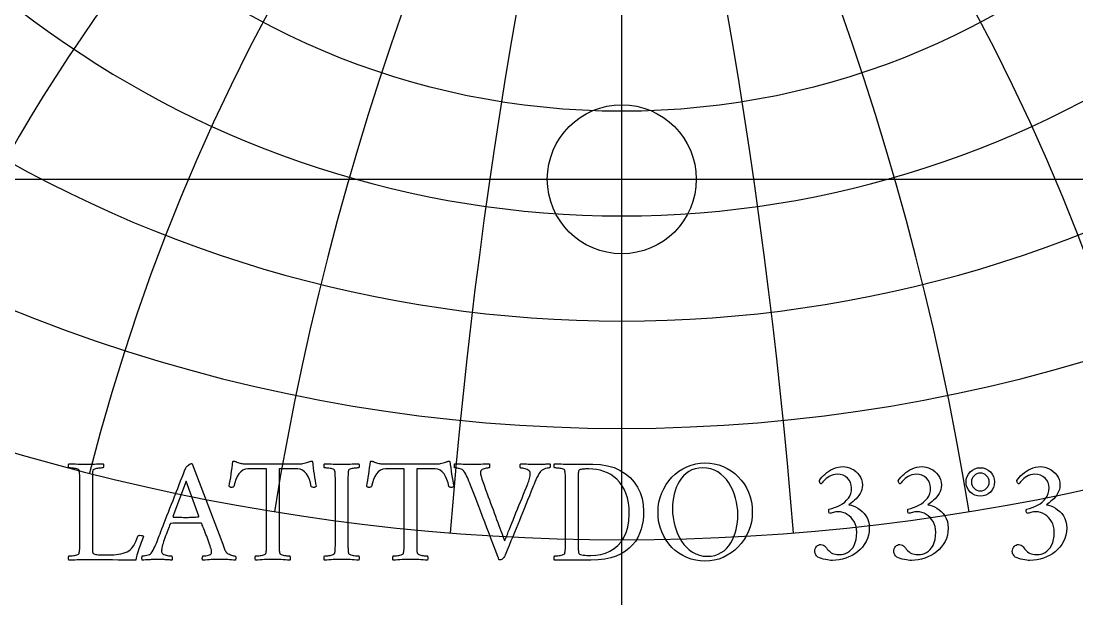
# Model space of a CAD drawing. Header units: millimetres. Extents: x -32.4 to 32.4, y -32.4 to 33.4.
# Drawn here: x -10.48 to 7.94, y -7.32 to 2.76 of the extents above; entities that cross this region are included whole.
import ezdxf

# ---------------------------------------------------------------- set-up
doc = ezdxf.new("R2010")
doc.units = ezdxf.units.MM
for name, color, linetype in [('CUT_INNER', 6, 'Continuous'), ('ENGRAVE', 7, 'Continuous'), ('ENGRAVE_FINE', 8, 'Continuous'), ('TEXT', 5, 'Continuous')]:
    doc.layers.add(name, color=color, linetype=linetype)

msp = doc.modelspace()

# ---------------------------------------------------------------- linework, layer by layer
at = {"layer": 'CUT_INNER'}
msp.add_circle((0, 0), 1.3, dxfattribs=at)
at = {"layer": 'ENGRAVE'}
for points in [[(0, -31.9), (0, 31.9)], [(-31.9, 0), (31.9, 0)]]:
    msp.add_lwpolyline(points, dxfattribs=at)
for centre, radius in [((0, 0), 31.9), ((0, 14.5747), 13.3889), ((0, 0), 20.8814), ((0, 0), 13.6687)]:
    msp.add_circle(centre, radius, dxfattribs=at)
for centre, radius, start, end in [((0, 16.553), 17.191, 128.06492, 51.93508), ((0, 19.4782), 21.9497, 169.45964, 10.54036), ((0, 23.9982), 28.3415, 195.4135, 344.5865), ((0, -13.8211), 25.0411, 33.5, 146.5), ((0, -13.8211), 25.0411, 33.5, 146.5), ((0, 31.5484), 37.8329, 216.17518, 323.82482)]:
    msp.add_arc(centre, radius, start, end, dxfattribs=at)
at = {"layer": 'ENGRAVE_FINE'}
for centre, radius, start, end in [((-93.4546, -13.8211), 96.7513, 4.538076, 27.570466), ((-93.4546, -13.8211), 96.7513, 4.538076, 27.570466), ((93.4546, -13.8211), 96.7513, 152.429534, 175.461924), ((93.4546, -13.8211), 96.7513, 152.429534, 175.461924), ((-43.3724, -13.8211), 50.0822, 9.22112, 56.28768), ((-43.3724, -13.8211), 50.0822, 9.22112, 56.28768), ((43.3724, -13.8211), 50.0822, 123.71232, 170.77888), ((43.3724, -13.8211), 50.0822, 123.71232, 170.77888), ((-25.0411, -13.8211), 35.4134, 14.21214, 87.52505), ((-25.0411, -13.8211), 35.4134, 14.21214, 87.52505), ((25.0411, -13.8211), 35.4134, 92.47495, 165.78786), ((25.0411, -13.8211), 35.4134, 92.47495, 165.78786), ((-14.4575, -13.8211), 28.9149, 19.71489, 122.82159), ((-14.4575, -13.8211), 28.9149, 19.71489, 122.82159), ((14.4575, -13.8211), 28.9149, 57.17841, 160.28511), ((14.4575, -13.8211), 28.9149, 57.17841, 160.28511), ((-6.7097, -13.8211), 25.9244, 26.00773, 137.16716), ((-6.7097, -13.8211), 25.9244, 26.00773, 137.16716), ((6.7097, -13.8211), 25.9244, 42.83284, 153.99227), ((6.7097, -13.8211), 25.9244, 42.83284, 153.99227), ((0, 71.6808), 81.7528, 247.195156, 292.804844)]:
    msp.add_arc(centre, radius, start, end, dxfattribs=at)
at = {"layer": 'TEXT'}
for points in [[(-9.2397, -6.34), (-9.2397, -6.3429), (-9.2397, -6.3465), (-9.2397, -6.3507), (-9.2397, -6.3556), (-9.2397, -6.3681), (-9.2397, -6.3824), (-9.2397, -6.3986), (-9.2397, -6.4164), (-9.2395, -6.4348), (-9.239, -6.4524), (-9.2382, -6.4691), (-9.2371, -6.4851), (-9.2355, -6.499), (-9.2332, -6.5097), (-9.2303, -6.5171), (-9.2267, -6.5214), (-9.213, -6.5295), (-9.1979, -6.5359), (-9.1813, -6.5405), (-9.1633, -6.5434), (-9.1418, -6.5451), (-9.115, -6.5463), (-9.0829, -6.547), (-9.0454, -6.5473), (-8.9029, -6.5473), (-8.8658, -6.5462), (-8.8268, -6.543), (-8.7861, -6.5378), (-8.7436, -6.5304), (-8.7024, -6.5208), (-8.6656, -6.5087), (-8.6331, -6.4942), (-8.6051, -6.4773), (-8.5821, -6.4589), (-8.56, -6.4372), (-8.5388, -6.4122), (-8.5183, -6.3841), (-8.4988, -6.3517), (-8.4804, -6.3141), (-8.4632, -6.2714), (-8.447, -6.2235), (-8.4428, -6.2167), (-8.4354, -6.2118), (-8.4247, -6.2089), (-8.4108, -6.2079), (-8.3894, -6.2089), (-8.3719, -6.2118), (-8.3583, -6.2167), (-8.3486, -6.2235), (-8.3671, -6.2761), (-8.3865, -6.3303), (-8.4066, -6.3862), (-8.4276, -6.4436), (-8.4471, -6.4998), (-8.4629, -6.5518), (-8.475, -6.5995), (-8.4833, -6.6431), (-8.5855, -6.6428), (-8.6873, -6.6418), (-8.7888, -6.6402), (-8.89, -6.6379), (-8.9942, -6.6356), (-9.105, -6.634), (-9.2222, -6.6331), (-9.3459, -6.6327), (-9.3888, -6.633), (-9.4294, -6.6337), (-9.4678, -6.6349), (-9.5039, -6.6366), (-9.5392, -6.6383), (-9.5751, -6.6395), (-9.6117, -6.6403), (-9.649, -6.6405), (-9.6534, -6.6344), (-9.6564, -6.6263), (-9.6579, -6.6162), (-9.658, -6.6042), (-9.657, -6.5923), (-9.6551, -6.5822), (-9.6524, -6.5741), (-9.649, -6.568), (-9.6396, -6.5677), (-9.6269, -6.567), (-9.6111, -6.5658), (-9.592, -6.5641), (-9.5715, -6.5617), (-9.5515, -6.5586), (-9.532, -6.5546), (-9.513, -6.5498), (-9.4964, -6.5445), (-9.4841, -6.5388), (-9.4763, -6.5328), (-9.4728, -6.5265), (-9.4682, -6.5099), (-9.4647, -6.4909), (-9.4624, -6.4697), (-9.4612, -6.4462), (-9.4606, -6.4211), (-9.4602, -6.3951), (-9.4599, -6.368), (-9.4599, -6.34), (-9.4599, -5.2599), (-9.4599, -5.2318), (-9.4602, -5.2045), (-9.4606, -5.178), (-9.4612, -5.1524), (-9.4624, -5.1283), (-9.4647, -5.1067), (-9.4682, -5.0875), (-9.4728, -5.0708), (-9.4763, -5.0635), (-9.4841, -5.0572), (-9.4964, -5.0518), (-9.513, -5.0475), (-9.532, -5.0438), (-9.5515, -5.0407), (-9.5715, -5.038), (-9.592, -5.0358), (-9.6111, -5.0341), (-9.6269, -5.0329), (-9.6396, -5.0322), (-9.649, -5.0319), (-9.6524, -5.0258), (-9.6551, -5.0177), (-9.657, -5.0076), (-9.658, -4.9957), (-9.6579, -4.9837), (-9.6564, -4.9736), (-9.6534, -4.9655), (-9.649, -4.9594), (-9.6103, -4.9608), (-9.5719, -4.9623), (-9.5338, -4.964), (-9.4961, -4.9659), (-9.4587, -4.9676), (-9.4217, -4.9688), (-9.3849, -4.9695), (-9.3485, -4.9697), (-9.3112, -4.9695), (-9.2743, -4.9688), (-9.238, -4.9676), (-9.2021, -4.9659), (-9.1661, -4.964), (-9.1293, -4.9623), (-9.0916, -4.9608), (-9.0532, -4.9594), (-9.0487, -4.9655), (-9.0457, -4.9736), (-9.0442, -4.9837), (-9.0441, -4.9957), (-9.0452, -5.0076), (-9.047, -5.0177), (-9.0497, -5.0258), (-9.0532, -5.0319), (-9.0626, -5.0322), (-9.0752, -5.0329), (-9.0911, -5.0341), (-9.1102, -5.0358), (-9.1306, -5.038), (-9.1503, -5.0407), (-9.1694, -5.0438), (-9.1879, -5.0475), (-9.2041, -5.0518), (-9.2164, -5.0572), (-9.2248, -5.0635), (-9.2293, -5.0708), (-9.2328, -5.0847), (-9.2355, -5.1006), (-9.2373, -5.1184), (-9.2384, -5.1381), (-9.239, -5.1593), (-9.2394, -5.1815), (-9.2396, -5.2047), (-9.2397, -5.2288), (-9.2397, -5.2327), (-9.2397, -5.2366), (-9.2397, -5.2404), (-9.2397, -5.2443), (-9.2397, -5.2482), (-9.2397, -5.2521), (-9.2397, -5.256), (-9.2397, -5.2599)], [(-8.0973, -6.2805), (-8.0958, -6.2765), (-8.0912, -6.2646), (-8.0835, -6.2448), (-8.0727, -6.217), (-8.0594, -6.1824), (-8.0439, -6.1422), (-8.0264, -6.0963), (-8.0067, -6.0447), (-7.9852, -5.9888), (-7.9623, -5.9298), (-7.938, -5.8677), (-7.9121, -5.8025), (-7.8855, -5.7354), (-7.8587, -5.6672), (-7.8318, -5.5981), (-7.8046, -5.528), (-7.7777, -5.4581), (-7.7512, -5.3897), (-7.7252, -5.3228), (-7.6997, -5.2573), (-7.6752, -5.1945), (-7.6521, -5.1355), (-7.6305, -5.0805), (-7.6104, -5.0293), (-7.6036, -5.0186), (-7.5939, -5.0073), (-7.581, -4.9953), (-7.565, -4.9827), (-7.5486, -4.9714), (-7.5343, -4.9633), (-7.5221, -4.9584), (-7.5119, -4.9568), (-7.5096, -4.9569), (-7.5077, -4.9571), (-7.5064, -4.9575), (-7.5055, -4.9581), (-7.5046, -4.9588), (-7.5032, -4.9597), (-7.5013, -4.9608), (-7.499, -4.962), (-6.9835, -6.3141), (-6.9581, -6.3808), (-6.9388, -6.4307), (-6.9257, -6.4637), (-6.9188, -6.4799), (-6.9107, -6.4937), (-6.8996, -6.5065), (-6.8855, -6.5183), (-6.8682, -6.5291), (-6.8495, -6.5388), (-6.8307, -6.5469), (-6.8119, -6.5536), (-6.7931, -6.5589), (-6.776, -6.5629), (-6.7624, -6.5657), (-6.7521, -6.5674), (-6.7452, -6.568), (-6.7408, -6.5753), (-6.7381, -6.5845), (-6.7369, -6.5954), (-6.7374, -6.6081), (-6.7387, -6.6204), (-6.74, -6.6298), (-6.7413, -6.6365), (-6.7426, -6.6405), (-6.7792, -6.638), (-6.8138, -6.6356), (-6.8465, -6.6335), (-6.8773, -6.6314), (-6.9086, -6.6297), (-6.9427, -6.6285), (-6.9798, -6.6278), (-7.0198, -6.6276), (-7.0619, -6.6278), (-7.1004, -6.6285), (-7.1351, -6.6297), (-7.1661, -6.6314), (-7.1971, -6.6335), (-7.2319, -6.6356), (-7.2703, -6.638), (-7.3125, -6.6405), (-7.3169, -6.6344), (-7.3199, -6.6263), (-7.3215, -6.6162), (-7.3215, -6.6042), (-7.3203, -6.5923), (-7.318, -6.5822), (-7.3145, -6.5741), (-7.3099, -6.568), (-7.2966, -6.5674), (-7.2801, -6.5657), (-7.2604, -6.5629), (-7.2374, -6.5589), (-7.2147, -6.554), (-7.1959, -6.5482), (-7.181, -6.5417), (-7.17, -6.5343), (-7.1655, -6.5282), (-7.1622, -6.5201), (-7.1603, -6.51), (-7.1597, -6.498), (-7.1607, -6.4844), (-7.1639, -6.4666), (-7.1691, -6.4449), (-7.1765, -6.419), (-7.1855, -6.3903), (-7.1956, -6.3598), (-7.2068, -6.3275), (-7.2192, -6.2934), (-7.2322, -6.2587), (-7.2451, -6.2244), (-7.2581, -6.1907), (-7.271, -6.1574), (-7.2834, -6.1258), (-7.2947, -6.0972), (-7.3048, -6.0714), (-7.3138, -6.0486), (-7.3211, -6.0299), (-7.3264, -6.0166), (-7.3296, -6.0085), (-7.3306, -6.0059), (-7.3309, -6.0056), (-7.3319, -6.0046), (-7.3335, -6.003), (-7.3358, -6.0007), (-7.3384, -5.9984), (-7.341, -5.9968), (-7.3436, -5.9958), (-7.3462, -5.9955), (-7.3667, -5.9944), (-7.3895, -5.9936), (-7.4146, -5.9931), (-7.442, -5.9929), (-7.47, -5.9929), (-7.497, -5.9929), (-7.5231, -5.9929), (-7.5482, -5.9929), (-7.5547, -5.9929), (-7.5612, -5.9929), (-7.5676, -5.9929), (-7.5741, -5.9929), (-7.5804, -5.9929), (-7.5864, -5.9929), (-7.5921, -5.9929), (-7.5974, -5.9929), (-7.6348, -5.993), (-7.6693, -5.9932), (-7.7009, -5.9937), (-7.7295, -5.9942), (-7.7587, -5.9951), (-7.7917, -5.9965), (-7.8286, -5.9983), (-7.8694, -6.0007), (-7.8709, -6.0009), (-7.8726, -6.0017), (-7.8747, -6.0029), (-7.8772, -6.0046), (-7.8794, -6.0063), (-7.8811, -6.0075), (-7.882, -6.0082), (-7.8824, -6.0085), (-7.8836, -6.0117), (-7.8872, -6.0214), (-7.8933, -6.0376), (-7.9018, -6.0603), (-7.912, -6.0874), (-7.9231, -6.1169), (-7.9353, -6.1489), (-7.9484, -6.1833), (-7.9616, -6.2184), (-7.974, -6.2523), (-7.9856, -6.2851), (-7.9963, -6.3167), (-8.0069, -6.3478), (-8.0154, -6.3763), (-8.0218, -6.4022), (-8.0261, -6.4255), (-8.0289, -6.4464), (-8.031, -6.465), (-8.0322, -6.4814), (-8.0326, -6.4954), (-8.0301, -6.509), (-8.0226, -6.521), (-8.01, -6.5316), (-7.9924, -6.5408), (-7.9722, -6.5485), (-7.9516, -6.5547), (-7.9308, -6.5595), (-7.9095, -6.5628), (-7.8902, -6.5651), (-7.8749, -6.5667), (-7.8637, -6.5677), (-7.8564, -6.568), (-7.854, -6.5719), (-7.8519, -6.5787), (-7.8501, -6.5881), (-7.8487, -6.6004), (-7.8479, -6.6131), (-7.848, -6.624), (-7.8492, -6.6331), (-7.8513, -6.6405), (-7.875, -6.6392), (-7.8969, -6.6379), (-7.9171, -6.6366), (-7.9355, -6.6353), (-7.9529, -6.634), (-7.9704, -6.6327), (-7.9879, -6.6314), (-8.0054, -6.6301), (-8.0243, -6.629), (-8.0459, -6.6282), (-8.0702, -6.6277), (-8.0973, -6.6276), (-8.1247, -6.6277), (-8.1498, -6.6282), (-8.1726, -6.629), (-8.1932, -6.6301), (-8.2126, -6.6314), (-8.232, -6.6327), (-8.2515, -6.634), (-8.2709, -6.6353), (-8.2916, -6.6366), (-8.3149, -6.6379), (-8.3408, -6.6392), (-8.3693, -6.6405), (-8.3716, -6.6365), (-8.3732, -6.6298), (-8.3742, -6.6204), (-8.3745, -6.6081), (-8.3742, -6.5954), (-8.3732, -6.5845), (-8.3716, -6.5753), (-8.3693, -6.568), (-8.3557, -6.5672), (-8.3379, -6.5651), (-8.3161, -6.5614), (-8.2903, -6.5563), (-8.2648, -6.5496), (-8.244, -6.5411), (-8.2279, -6.5308), (-8.2165, -6.5188), (-8.1978, -6.4934), (-8.1806, -6.4666), (-8.1648, -6.4384), (-8.1504, -6.4087), (-8.1369, -6.3778), (-8.1236, -6.3462), (-8.1104, -6.3137), (-8.0973, -6.2805)], [(-5.6003, -4.9594), (-5.5836, -4.9586), (-5.5647, -4.9561), (-5.5435, -4.9521), (-5.52, -4.9464), (-5.497, -4.9401), (-5.4772, -4.9341), (-5.4607, -4.9285), (-5.4474, -4.9231), (-5.4379, -4.9186), (-5.43, -4.9154), (-5.4236, -4.9134), (-5.419, -4.9128), (-5.4149, -4.9131), (-5.4105, -4.9141), (-5.4058, -4.9157), (-5.4008, -4.9179), (-5.3941, -4.9757), (-5.3869, -5.0326), (-5.3792, -5.0884), (-5.371, -5.1433), (-5.3624, -5.1972), (-5.3532, -5.2502), (-5.3436, -5.3021), (-5.3335, -5.3531), (-5.3366, -5.3559), (-5.3406, -5.3589), (-5.3456, -5.3623), (-5.3516, -5.3661), (-5.3584, -5.3693), (-5.3659, -5.3712), (-5.3739, -5.3719), (-5.3827, -5.3712), (-5.3956, -5.3704), (-5.406, -5.368), (-5.4138, -5.364), (-5.419, -5.3583), (-5.434, -5.295), (-5.4533, -5.2372), (-5.4768, -5.1849), (-5.5044, -5.1381), (-5.5365, -5.0996), (-5.5731, -5.0721), (-5.6142, -5.0556), (-5.6599, -5.05), (-5.9811, -5.05), (-5.9811, -6.34), (-5.981, -6.368), (-5.9807, -6.3951), (-5.9803, -6.4211), (-5.9798, -6.4462), (-5.9785, -6.4697), (-5.9762, -6.4909), (-5.9727, -6.5099), (-5.9681, -6.5265), (-5.9636, -6.5328), (-5.9552, -6.5388), (-5.9428, -6.5445), (-5.9267, -6.5498), (-5.9083, -6.5546), (-5.8894, -6.5586), (-5.8701, -6.5617), (-5.8502, -6.5641), (-5.8317, -6.5658), (-5.8162, -6.567), (-5.8039, -6.5677), (-5.7946, -6.568), (-5.7911, -6.5741), (-5.7884, -6.5822), (-5.7865, -6.5923), (-5.7855, -6.6042), (-5.7856, -6.6162), (-5.7871, -6.6263), (-5.7901, -6.6344), (-5.7946, -6.6405), (-5.833, -6.638), (-5.8706, -6.6356), (-5.9075, -6.6335), (-5.9435, -6.6314), (-5.9794, -6.6297), (-6.0157, -6.6285), (-6.0525, -6.6278), (-6.0898, -6.6276), (-6.1263, -6.6278), (-6.163, -6.6285), (-6.2001, -6.6297), (-6.2375, -6.6314), (-6.2752, -6.6335), (-6.3133, -6.6356), (-6.3516, -6.638), (-6.3903, -6.6405), (-6.3948, -6.6344), (-6.3978, -6.6263), (-6.3993, -6.6162), (-6.3994, -6.6042), (-6.3983, -6.5923), (-6.3965, -6.5822), (-6.3938, -6.5741), (-6.3903, -6.568), (-6.3809, -6.5677), (-6.3683, -6.567), (-6.3524, -6.5658), (-6.3333, -6.5641), (-6.3129, -6.5617), (-6.2929, -6.5586), (-6.2734, -6.5546), (-6.2543, -6.5498), (-6.2377, -6.5445), (-6.2255, -6.5388), (-6.2177, -6.5328), (-6.2142, -6.5265), (-6.2096, -6.5099), (-6.2061, -6.4909), (-6.2037, -6.4697), (-6.2025, -6.4462), (-6.202, -6.4211), (-6.2016, -6.3951), (-6.2013, -6.368), (-6.2012, -6.34), (-6.2012, -5.05), (-6.5276, -5.05), (-6.5733, -5.0556), (-6.6144, -5.0721), (-6.651, -5.0996), (-6.683, -5.1381), (-6.7109, -5.1849), (-6.7348, -5.2372), (-6.7549, -5.295), (-6.7711, -5.3583), (-6.7763, -5.364), (-6.7841, -5.368), (-6.7944, -5.3704), (-6.8074, -5.3712), (-6.816, -5.3719), (-6.8239, -5.3712), (-6.8309, -5.3693), (-6.8372, -5.3661), (-6.8426, -5.3623), (-6.8472, -5.3589), (-6.851, -5.3559), (-6.854, -5.3531), (-6.844, -5.3021), (-6.8346, -5.2502), (-6.8258, -5.1972), (-6.8177, -5.1433), (-6.8101, -5.0884), (-6.8028, -5.0326), (-6.7959, -4.9757), (-6.7892, -4.9179), (-6.7824, -4.9159), (-6.775, -4.915), (-6.7669, -4.9153), (-6.7582, -4.9166), (-6.7496, -4.9187), (-6.742, -4.9209), (-6.7353, -4.9232), (-6.7297, -4.9257), (-6.7168, -4.931), (-6.7015, -4.9364), (-6.6838, -4.942), (-6.6636, -4.9477), (-6.643, -4.9528), (-6.6238, -4.9565), (-6.6061, -4.9587), (-6.5898, -4.9594)], [(-4.8879, -4.9697), (-4.8506, -4.9695), (-4.8138, -4.9688), (-4.7774, -4.9676), (-4.7416, -4.9659), (-4.7056, -4.964), (-4.6687, -4.9623), (-4.6311, -4.9608), (-4.5926, -4.9594), (-4.5882, -4.9655), (-4.5852, -4.9736), (-4.5837, -4.9837), (-4.5836, -4.9957), (-4.5846, -5.0076), (-4.5865, -5.0177), (-4.5892, -5.0258), (-4.5926, -5.0319), (-4.602, -5.0322), (-4.6147, -5.0329), (-4.6305, -5.0341), (-4.6496, -5.0358), (-4.67, -5.038), (-4.6898, -5.0407), (-4.7089, -5.0438), (-4.7273, -5.0475), (-4.7435, -5.0518), (-4.7558, -5.0572), (-4.7643, -5.0635), (-4.7688, -5.0708), (-4.7723, -5.0847), (-4.7749, -5.1006), (-4.7768, -5.1184), (-4.7778, -5.1381), (-4.7784, -5.1593), (-4.7788, -5.1815), (-4.7791, -5.2047), (-4.7791, -5.2288), (-4.7791, -5.2327), (-4.7791, -5.2366), (-4.7791, -5.2404), (-4.7791, -5.2443), (-4.7791, -5.2482), (-4.7791, -5.2521), (-4.7791, -5.256), (-4.7791, -5.2599), (-4.7791, -6.34), (-4.7791, -6.3439), (-4.7791, -6.3478), (-4.7791, -6.3517), (-4.7791, -6.3556), (-4.7791, -6.3595), (-4.7791, -6.3633), (-4.7791, -6.3672), (-4.7791, -6.3711), (-4.7791, -6.3952), (-4.7788, -6.4181), (-4.7784, -6.4398), (-4.7778, -6.4605), (-4.7768, -6.4797), (-4.7749, -6.4971), (-4.7723, -6.5127), (-4.7688, -6.5265), (-4.7643, -6.5328), (-4.7558, -6.5388), (-4.7435, -6.5445), (-4.7273, -6.5498), (-4.7089, -6.5546), (-4.6898, -6.5586), (-4.67, -6.5617), (-4.6496, -6.5641), (-4.6305, -6.5658), (-4.6147, -6.567), (-4.602, -6.5677), (-4.5926, -6.568), (-4.5892, -6.5741), (-4.5865, -6.5822), (-4.5846, -6.5923), (-4.5836, -6.6042), (-4.5837, -6.6162), (-4.5852, -6.6263), (-4.5882, -6.6344), (-4.5926, -6.6405), (-4.6311, -6.638), (-4.6687, -6.6356), (-4.7056, -6.6335), (-4.7416, -6.6314), (-4.7774, -6.6297), (-4.8138, -6.6285), (-4.8506, -6.6278), (-4.8879, -6.6276), (-4.9244, -6.6278), (-4.9611, -6.6285), (-4.9982, -6.6297), (-5.0356, -6.6314), (-5.0733, -6.6335), (-5.1114, -6.6356), (-5.1497, -6.638), (-5.1884, -6.6405), (-5.1929, -6.6344), (-5.1959, -6.6263), (-5.1974, -6.6162), (-5.1975, -6.6042), (-5.1964, -6.5923), (-5.1946, -6.5822), (-5.1919, -6.5741), (-5.1884, -6.568), (-5.179, -6.5677), (-5.1664, -6.567), (-5.1505, -6.5658), (-5.1314, -6.5641), (-5.1109, -6.5617), (-5.091, -6.5586), (-5.0714, -6.5546), (-5.0524, -6.5498), (-5.0358, -6.5445), (-5.0236, -6.5388), (-5.0158, -6.5328), (-5.0123, -6.5265), (-5.0077, -6.5099), (-5.0042, -6.4909), (-5.0018, -6.4697), (-5.0006, -6.4462), (-5.0001, -6.4211), (-4.9996, -6.3951), (-4.9994, -6.368), (-4.9993, -6.34), (-4.9993, -5.2599), (-4.9994, -5.2318), (-4.9996, -5.2045), (-5.0001, -5.178), (-5.0006, -5.1524), (-5.0018, -5.1283), (-5.0042, -5.1067), (-5.0077, -5.0875), (-5.0123, -5.0708), (-5.0158, -5.0635), (-5.0236, -5.0572), (-5.0358, -5.0518), (-5.0524, -5.0475), (-5.0714, -5.0438), (-5.091, -5.0407), (-5.1109, -5.038), (-5.1314, -5.0358), (-5.1505, -5.0341), (-5.1664, -5.0329), (-5.179, -5.0322), (-5.1884, -5.0319), (-5.1919, -5.0258), (-5.1946, -5.0177), (-5.1964, -5.0076), (-5.1975, -4.9957), (-5.1974, -4.9837), (-5.1959, -4.9736), (-5.1929, -4.9655), (-5.1884, -4.9594), (-5.1497, -4.9608), (-5.1114, -4.9623), (-5.0733, -4.964), (-5.0356, -4.9659), (-4.9982, -4.9676), (-4.9611, -4.9688), (-4.9244, -4.9695), (-4.8879, -4.9697)], [(-3.199, -4.9594), (-3.1824, -4.9586), (-3.1634, -4.9561), (-3.1422, -4.9521), (-3.1187, -4.9464), (-3.0958, -4.9401), (-3.076, -4.9341), (-3.0595, -4.9285), (-3.0462, -4.9231), (-3.0367, -4.9186), (-3.0287, -4.9154), (-3.0224, -4.9134), (-3.0177, -4.9128), (-3.0137, -4.9131), (-3.0093, -4.9141), (-3.0046, -4.9157), (-2.9996, -4.9179), (-2.9929, -4.9757), (-2.9857, -5.0326), (-2.978, -5.0884), (-2.9698, -5.1433), (-2.9611, -5.1972), (-2.952, -5.2502), (-2.9424, -5.3021), (-2.9322, -5.3531), (-2.9353, -5.3559), (-2.9394, -5.3589), (-2.9444, -5.3623), (-2.9504, -5.3661), (-2.9572, -5.3693), (-2.9646, -5.3712), (-2.9727, -5.3719), (-2.9815, -5.3712), (-2.9944, -5.3704), (-3.0048, -5.368), (-3.0125, -5.364), (-3.0177, -5.3583), (-3.0328, -5.295), (-3.052, -5.2372), (-3.0755, -5.1849), (-3.1032, -5.1381), (-3.1353, -5.0996), (-3.1718, -5.0721), (-3.213, -5.0556), (-3.2586, -5.05), (-3.5798, -5.05), (-3.5798, -6.34), (-3.5797, -6.368), (-3.5795, -6.3951), (-3.5791, -6.4211), (-3.5785, -6.4462), (-3.5773, -6.4697), (-3.575, -6.4909), (-3.5715, -6.5099), (-3.5669, -6.5265), (-3.5623, -6.5328), (-3.5539, -6.5388), (-3.5416, -6.5445), (-3.5254, -6.5498), (-3.5071, -6.5546), (-3.4882, -6.5586), (-3.4688, -6.5617), (-3.449, -6.5641), (-3.4305, -6.5658), (-3.415, -6.567), (-3.4026, -6.5677), (-3.3933, -6.568), (-3.3898, -6.5741), (-3.3872, -6.5822), (-3.3853, -6.5923), (-3.3843, -6.6042), (-3.3843, -6.6162), (-3.3859, -6.6263), (-3.3889, -6.6344), (-3.3933, -6.6405), (-3.4318, -6.638), (-3.4694, -6.6356), (-3.5062, -6.6335), (-3.5423, -6.6314), (-3.5781, -6.6297), (-3.6145, -6.6285), (-3.6513, -6.6278), (-3.6886, -6.6276), (-3.725, -6.6278), (-3.7618, -6.6285), (-3.7989, -6.6297), (-3.8363, -6.6314), (-3.874, -6.6335), (-3.912, -6.6356), (-3.9504, -6.638), (-3.9891, -6.6405), (-3.9935, -6.6344), (-3.9965, -6.6263), (-3.9981, -6.6162), (-3.9982, -6.6042), (-3.9971, -6.5923), (-3.9952, -6.5822), (-3.9926, -6.5741), (-3.9891, -6.568), (-3.9797, -6.5677), (-3.9671, -6.567), (-3.9512, -6.5658), (-3.9321, -6.5641), (-3.9116, -6.5617), (-3.8916, -6.5586), (-3.8721, -6.5546), (-3.8531, -6.5498), (-3.8365, -6.5445), (-3.8243, -6.5388), (-3.8164, -6.5328), (-3.813, -6.5265), (-3.8083, -6.5099), (-3.8049, -6.4909), (-3.8025, -6.4697), (-3.8013, -6.4462), (-3.8007, -6.4211), (-3.8003, -6.3951), (-3.8001, -6.368), (-3.8, -6.34), (-3.8, -5.05), (-4.1264, -5.05), (-4.172, -5.0556), (-4.2132, -5.0721), (-4.2497, -5.0996), (-4.2818, -5.1381), (-4.3096, -5.1849), (-4.3336, -5.2372), (-4.3537, -5.295), (-4.3699, -5.3583), (-4.3751, -5.364), (-4.3828, -5.368), (-4.3932, -5.3704), (-4.4061, -5.3712), (-4.4148, -5.3719), (-4.4227, -5.3712), (-4.4297, -5.3693), (-4.4359, -5.3661), (-4.4414, -5.3623), (-4.446, -5.3589), (-4.4498, -5.3559), (-4.4528, -5.3531), (-4.4427, -5.3021), (-4.4333, -5.2502), (-4.4246, -5.1972), (-4.4165, -5.1433), (-4.4089, -5.0884), (-4.4016, -5.0326), (-4.3946, -4.9757), (-4.388, -4.9179), (-4.3812, -4.9159), (-4.3738, -4.915), (-4.3657, -4.9153), (-4.3569, -4.9166), (-4.3483, -4.9187), (-4.3407, -4.9209), (-4.3341, -4.9232), (-4.3284, -4.9257), (-4.3156, -4.931), (-4.3003, -4.9364), (-4.2825, -4.942), (-4.2624, -4.9477), (-4.2417, -4.9528), (-4.2225, -4.9565), (-4.2048, -4.9587), (-4.1886, -4.9594)], [(-2.624, -4.9697), (-2.5829, -4.9695), (-2.5424, -4.9688), (-2.5026, -4.9676), (-2.4634, -4.9659), (-2.4247, -4.964), (-2.3863, -4.9623), (-2.3483, -4.9608), (-2.3106, -4.9594), (-2.3084, -4.9658), (-2.307, -4.9746), (-2.3064, -4.9859), (-2.3067, -4.9995), (-2.3077, -5.0127), (-2.3096, -5.0225), (-2.3123, -5.0289), (-2.3157, -5.0319), (-2.3226, -5.0323), (-2.3329, -5.0335), (-2.3466, -5.0356), (-2.3637, -5.0384), (-2.3822, -5.0423), (-2.4003, -5.0475), (-2.4178, -5.0539), (-2.4349, -5.0617), (-2.4496, -5.0713), (-2.4602, -5.0834), (-2.4665, -5.0979), (-2.4686, -5.1148), (-2.4657, -5.141), (-2.4569, -5.1783), (-2.4424, -5.2265), (-2.422, -5.2858), (-2.4107, -5.3166), (-2.3977, -5.3521), (-2.3829, -5.3924), (-2.3663, -5.4373), (-2.3484, -5.4858), (-2.3297, -5.5367), (-2.3102, -5.59), (-2.2898, -5.6458), (-2.269, -5.7028), (-2.2481, -5.7598), (-2.2269, -5.8168), (-2.2057, -5.8738), (-2.1848, -5.9296), (-2.1649, -5.9832), (-2.1459, -6.0345), (-2.1279, -6.0836), (-2.1113, -6.1293), (-2.0962, -6.1707), (-2.0828, -6.2077), (-2.071, -6.2403), (-2.0612, -6.2673), (-2.0538, -6.2873), (-2.0489, -6.3003), (-2.0464, -6.3064), (-2.0423, -6.2975), (-2.0353, -6.2814), (-2.0255, -6.258), (-2.0127, -6.2273), (-1.9975, -6.1907), (-1.9806, -6.1493), (-1.9619, -6.1033), (-1.9414, -6.0525), (-1.9195, -5.998), (-1.8964, -5.9408), (-1.8722, -5.8808), (-1.8469, -5.8181), (-1.8209, -5.7537), (-1.7948, -5.6889), (-1.7685, -5.6236), (-1.742, -5.5578), (-1.7158, -5.4927), (-1.6905, -5.4295), (-1.666, -5.3683), (-1.6423, -5.3091), (-1.6335, -5.2867), (-1.6254, -5.2637), (-1.618, -5.2401), (-1.6112, -5.2158), (-1.6055, -5.1922), (-1.6015, -5.1705), (-1.599, -5.1507), (-1.5982, -5.1329), (-1.6004, -5.1135), (-1.607, -5.0967), (-1.6179, -5.0824), (-1.6332, -5.0708), (-1.651, -5.0612), (-1.6695, -5.0533), (-1.6886, -5.047), (-1.7083, -5.0423), (-1.7269, -5.0389), (-1.7423, -5.0364), (-1.7547, -5.035), (-1.764, -5.0345), (-1.7685, -5.0304), (-1.7718, -5.0232), (-1.7737, -5.0129), (-1.7744, -4.9995), (-1.7737, -4.9859), (-1.7718, -4.9746), (-1.7685, -4.9658), (-1.764, -4.9594), (-1.7295, -4.9608), (-1.696, -4.9623), (-1.6635, -4.964), (-1.6319, -4.9659), (-1.6003, -4.9676), (-1.5678, -4.9688), (-1.5343, -4.9695), (-1.4998, -4.9697), (-1.4715, -4.9697), (-1.4464, -4.9694), (-1.4243, -4.969), (-1.4052, -4.9685), (-1.3878, -4.9677), (-1.3706, -4.9668), (-1.3535, -4.9658), (-1.3366, -4.9646), (-1.3188, -4.9633), (-1.299, -4.962), (-1.2774, -4.9607), (-1.2537, -4.9594), (-1.2516, -4.9659), (-1.2505, -4.9749), (-1.2503, -4.9866), (-1.2511, -5.0008), (-1.2526, -5.0144), (-1.2544, -5.0241), (-1.2565, -5.03), (-1.2589, -5.0319), (-1.2692, -5.0327), (-1.2845, -5.0352), (-1.3048, -5.0392), (-1.3301, -5.0449), (-1.3566, -5.053), (-1.3803, -5.0643), (-1.4013, -5.0789), (-1.4195, -5.0967), (-1.432, -5.1129), (-1.4464, -5.1359), (-1.4625, -5.1654), (-1.4804, -5.2016), (-1.4986, -5.2407), (-1.5157, -5.279), (-1.5316, -5.3164), (-1.5464, -5.3531), (-1.5807, -5.4381), (-1.6134, -5.5195), (-1.6448, -5.5974), (-1.6746, -5.6717), (-1.7036, -5.7436), (-1.7323, -5.8142), (-1.7606, -5.8835), (-1.7886, -5.9515), (-1.8167, -6.0195), (-1.8453, -6.0888), (-1.8743, -6.1594), (-1.9039, -6.2312), (-1.9346, -6.3057), (-1.9673, -6.3841), (-2.002, -6.4663), (-2.0386, -6.5524), (-2.0492, -6.5751), (-2.0603, -6.5939), (-2.0719, -6.6088), (-2.0839, -6.6198), (-2.0963, -6.6277), (-2.1088, -6.6334), (-2.1216, -6.6368), (-2.1344, -6.6379), (-2.1381, -6.6369), (-2.1415, -6.6337), (-2.1446, -6.6284), (-2.1474, -6.6211), (-2.15, -6.6132), (-2.1526, -6.6065), (-2.1551, -6.6009), (-2.1577, -6.5965), (-2.1998, -6.4857), (-2.2403, -6.3786), (-2.2794, -6.2752), (-2.317, -6.1755), (-2.3541, -6.0774), (-2.3915, -5.9784), (-2.4292, -5.8785), (-2.4673, -5.7779), (-2.5067, -5.6743), (-2.5486, -5.5655), (-2.5928, -5.4515), (-2.6395, -5.3324), (-2.6537, -5.2958), (-2.6677, -5.2612), (-2.6816, -5.2285), (-2.6952, -5.1977), (-2.7092, -5.1686), (-2.724, -5.1407), (-2.7397, -5.1142), (-2.7561, -5.0889), (-2.7639, -5.079), (-2.7742, -5.0701), (-2.7872, -5.0622), (-2.8027, -5.0552), (-2.8195, -5.0492), (-2.8361, -5.0442), (-2.8525, -5.0402), (-2.8688, -5.0371), (-2.8839, -5.0348), (-2.897, -5.0332), (-2.9079, -5.0322), (-2.9167, -5.0319), (-2.9178, -5.0297), (-2.9186, -5.0232), (-2.9191, -5.0122), (-2.9193, -4.9969), (-2.9191, -4.9815), (-2.9186, -4.9701), (-2.9178, -4.9627), (-2.9167, -4.9594), (-2.8745, -4.9608), (-2.8361, -4.9623), (-2.8014, -4.964), (-2.7703, -4.9659), (-2.7393, -4.9676), (-2.7046, -4.9688), (-2.6662, -4.9695), (-2.624, -4.9697)], [(-0.5077, -4.9672), (-0.374, -4.9739), (-0.25, -4.994), (-0.1357, -5.0276), (-0.0311, -5.0747), (0.0628, -5.1333), (0.1451, -5.2016), (0.2156, -5.2796), (0.2746, -5.3674), (0.321, -5.4631), (0.3542, -5.5652), (0.3741, -5.6736), (0.3808, -5.7883), (0.378, -5.8681), (0.3698, -5.9469), (0.356, -6.0248), (0.3367, -6.1017), (0.3109, -6.1762), (0.2775, -6.2468), (0.2364, -6.3135), (0.1878, -6.3763), (0.1307, -6.434), (0.0644, -6.4854), (-0.0111, -6.5305), (-0.0958, -6.5693), (-0.1907, -6.6004), (-0.2966, -6.6227), (-0.4135, -6.6361), (-0.5414, -6.6405), (-1.1734, -6.6405), (-1.1779, -6.6344), (-1.1809, -6.6263), (-1.1824, -6.6162), (-1.1825, -6.6042), (-1.1814, -6.5923), (-1.1796, -6.5822), (-1.1769, -6.5741), (-1.1734, -6.568), (-1.164, -6.5677), (-1.1514, -6.567), (-1.1355, -6.5658), (-1.1164, -6.5641), (-1.0959, -6.5617), (-1.076, -6.5586), (-1.0564, -6.5546), (-1.0374, -6.5498), (-1.0208, -6.5445), (-1.0086, -6.5388), (-1.0008, -6.5328), (-0.9973, -6.5265), (-0.9927, -6.5099), (-0.9892, -6.4909), (-0.9868, -6.4697), (-0.9856, -6.4462), (-0.9851, -6.4211), (-0.9846, -6.3951), (-0.9844, -6.368), (-0.9843, -6.34), (-0.9843, -5.2599), (-0.9844, -5.2318), (-0.9846, -5.2045), (-0.9851, -5.178), (-0.9856, -5.1524), (-0.9868, -5.1283), (-0.9892, -5.1067), (-0.9927, -5.0875), (-0.9973, -5.0708), (-1.0008, -5.0635), (-1.0086, -5.0572), (-1.0208, -5.0518), (-1.0374, -5.0475), (-1.0564, -5.0438), (-1.076, -5.0407), (-1.0959, -5.038), (-1.1164, -5.0358), (-1.1355, -5.0341), (-1.1514, -5.0329), (-1.164, -5.0322), (-1.1734, -5.0319), (-1.1769, -5.0258), (-1.1796, -5.0177), (-1.1814, -5.0076), (-1.1825, -4.9957), (-1.1824, -4.9837), (-1.1809, -4.9736), (-1.1779, -4.9655), (-1.1734, -4.9594), (-1.1347, -4.9608), (-1.0964, -4.9623), (-1.0583, -4.964), (-1.0206, -4.9659), (-0.9832, -4.9676), (-0.9461, -4.9688), (-0.9094, -4.9695), (-0.8729, -4.9697), (-0.8336, -4.9697), (-0.7907, -4.9694), (-0.7442, -4.969), (-0.6942, -4.9685), (-0.6437, -4.9679), (-0.5958, -4.9675), (-0.5504, -4.9672), (-0.5077, -4.9672)], [(1.4506, -4.9464), (1.5336, -4.9503), (1.6141, -4.962), (1.6922, -4.9814), (1.7679, -5.0086), (1.8402, -5.043), (1.9081, -5.084), (1.9716, -5.1317), (2.0308, -5.186), (2.0848, -5.2463), (2.1328, -5.3117), (2.1748, -5.3823), (2.2108, -5.458), (2.2397, -5.5384), (2.2604, -5.6228), (2.2728, -5.7113), (2.2769, -5.8038), (2.2728, -5.8917), (2.2604, -5.9764), (2.2397, -6.0581), (2.2108, -6.1367), (2.1748, -6.2115), (2.1328, -6.2817), (2.0848, -6.3475), (2.0308, -6.4087), (1.9716, -6.4644), (1.9081, -6.5136), (1.8402, -6.5563), (1.7679, -6.5926), (1.6922, -6.6215), (1.6141, -6.6421), (1.5336, -6.6545), (1.4506, -6.6586), (1.3687, -6.6548), (1.289, -6.6431), (1.2114, -6.6237), (1.1359, -6.5965), (1.0637, -6.5621), (0.996, -6.521), (0.9328, -6.4733), (0.8742, -6.419), (0.8209, -6.3588), (0.7735, -6.2934), (0.7322, -6.2228), (0.6968, -6.147), (0.6685, -6.0668), (0.6482, -5.9829), (0.6361, -5.8952), (0.632, -5.8038), (0.6361, -5.7159), (0.6482, -5.6309), (0.6685, -5.5488), (0.6968, -5.4697), (0.7322, -5.3943), (0.7735, -5.3237), (0.8209, -5.2577), (0.8742, -5.1964), (0.9328, -5.1407), (0.996, -5.0915), (1.0637, -5.0488), (1.1359, -5.0125), (1.2114, -4.9836), (1.289, -4.9629), (1.3687, -4.9506), (1.4506, -4.9464)], [(-0.7616, -5.265), (-0.7616, -6.3426), (-0.7616, -6.3531), (-0.7616, -6.3663), (-0.7616, -6.3822), (-0.7616, -6.4009), (-0.7613, -6.4208), (-0.7606, -6.4404), (-0.7594, -6.4597), (-0.7577, -6.4786), (-0.7556, -6.4955), (-0.7535, -6.5087), (-0.7511, -6.5182), (-0.7486, -6.5239), (-0.738, -6.5335), (-0.7217, -6.5414), (-0.6998, -6.5477), (-0.6722, -6.5524), (-0.6412, -6.5558), (-0.609, -6.5583), (-0.5758, -6.5597), (-0.5414, -6.5602), (-0.4526, -6.5553), (-0.3675, -6.5408), (-0.2861, -6.5165), (-0.2085, -6.4825), (-0.1364, -6.4385), (-0.0716, -6.3844), (-0.014, -6.32), (0.0363, -6.2455), (0.0771, -6.1604), (0.1062, -6.0645), (0.1237, -5.9577), (0.1295, -5.8401), (0.1259, -5.7366), (0.1149, -5.6413), (0.0967, -5.554), (0.0712, -5.4749), (0.0395, -5.4032), (0.0026, -5.3385), (-0.0395, -5.2808), (-0.0868, -5.2301), (-0.1383, -5.186), (-0.193, -5.1485), (-0.2509, -5.1174), (-0.3121, -5.0928), (-0.3757, -5.0741), (-0.4407, -5.0607), (-0.5071, -5.0527), (-0.5751, -5.05), (-0.5844, -5.0501), (-0.5971, -5.0504), (-0.6129, -5.0508), (-0.632, -5.0513), (-0.6524, -5.0522), (-0.6722, -5.0536), (-0.6913, -5.0555), (-0.7097, -5.0578), (-0.7259, -5.0609), (-0.7382, -5.0649), (-0.7467, -5.07), (-0.7512, -5.076), (-0.7547, -5.09), (-0.7573, -5.1061), (-0.7592, -5.1243), (-0.7603, -5.1446), (-0.7608, -5.1662), (-0.7612, -5.1883), (-0.7615, -5.2109), (-0.7616, -5.234), (-0.7616, -5.2378), (-0.7616, -5.2417), (-0.7616, -5.2456), (-0.7616, -5.2495), (-0.7616, -5.2534), (-0.7616, -5.2573), (-0.7616, -5.2612), (-0.7616, -5.265)], [(1.4143, -5.0319), (1.3457, -5.0359), (1.2822, -5.0478), (1.2239, -5.0676), (1.1708, -5.0954), (1.1227, -5.1296), (1.0792, -5.1689), (1.0404, -5.2132), (1.0063, -5.2625), (0.9767, -5.3157), (0.9513, -5.3719), (0.9301, -5.431), (0.9131, -5.493), (0.9001, -5.5565), (0.8907, -5.6199), (0.8852, -5.6834), (0.8833, -5.7468), (0.8858, -5.8206), (0.8933, -5.8942), (0.9059, -5.9676), (0.9235, -6.0408), (0.9459, -6.1124), (0.973, -6.1807), (1.0048, -6.2458), (1.0413, -6.3076), (1.0824, -6.3649), (1.1278, -6.4161), (1.1775, -6.4614), (1.2317, -6.5006), (1.2902, -6.5324), (1.3531, -6.555), (1.4204, -6.5686), (1.492, -6.5732), (1.5607, -6.5692), (1.6241, -6.5573), (1.6824, -6.5375), (1.7355, -6.5097), (1.7838, -6.4753), (1.8275, -6.4355), (1.8667, -6.3905), (1.9013, -6.34), (1.9315, -6.2856), (1.9573, -6.2283), (1.9788, -6.1683), (1.9958, -6.1056), (2.0089, -6.0416), (2.0182, -5.9777), (2.0238, -5.914), (2.0256, -5.8505), (2.0231, -5.7768), (2.0156, -5.7035), (2.003, -5.6304), (1.9855, -5.5578), (1.963, -5.4868), (1.9356, -5.4192), (1.9034, -5.3547), (1.8663, -5.2935), (1.8247, -5.237), (1.7789, -5.1864), (1.7289, -5.1418), (1.6746, -5.1031), (1.6161, -5.072), (1.5532, -5.0497), (1.486, -5.0364), (1.4143, -5.0319)], [(3.8674, -5.0086), (3.9005, -5.011), (3.9353, -5.018), (3.9718, -5.0297), (4.0098, -5.0462), (4.0473, -5.0671), (4.082, -5.0925), (4.114, -5.1222), (4.1432, -5.1563), (4.1676, -5.1945), (4.185, -5.2366), (4.1954, -5.2825), (4.1989, -5.3324), (4.1964, -5.3717), (4.1889, -5.4095), (4.1763, -5.4456), (4.1588, -5.48), (4.1377, -5.5126), (4.1147, -5.5429), (4.0898, -5.5709), (4.0629, -5.5966), (4.0358, -5.6199), (4.0101, -5.6406), (3.9859, -5.6588), (3.9632, -5.6743), (4.0001, -5.6819), (4.0383, -5.6944), (4.0778, -5.7117), (4.1186, -5.7339), (4.1585, -5.7608), (4.1954, -5.7925), (4.2291, -5.8288), (4.2598, -5.8699), (4.2853, -5.9156), (4.3035, -5.9661), (4.3144, -6.0212), (4.3181, -6.081), (4.3146, -6.1442), (4.3041, -6.2044), (4.2867, -6.2614), (4.2624, -6.3154), (4.2323, -6.3659), (4.1976, -6.4126), (4.1584, -6.4553), (4.1147, -6.4942), (4.0674, -6.5289), (4.0173, -6.5592), (3.9644, -6.5852), (3.9088, -6.6068), (3.8515, -6.6238), (3.7935, -6.636), (3.7349, -6.6433), (3.6757, -6.6457), (3.6495, -6.6448), (3.6203, -6.6421), (3.588, -6.6377), (3.5526, -6.6314), (3.5166, -6.6233), (3.4824, -6.613), (3.4499, -6.6006), (3.4192, -6.5861), (3.4134, -6.5809), (3.4063, -6.5732), (3.3979, -6.5628), (3.3881, -6.5498), (3.3791, -6.5354), (3.3726, -6.5207), (3.3687, -6.5056), (3.3674, -6.4903), (3.3694, -6.4644), (3.3755, -6.4411), (3.3856, -6.4203), (3.3998, -6.4022), (3.4166, -6.3875), (3.4344, -6.3769), (3.4535, -6.3706), (3.4736, -6.3685), (3.4981, -6.371), (3.5199, -6.3786), (3.5389, -6.3911), (3.5552, -6.4087), (3.5702, -6.4282), (3.5853, -6.4466), (3.6006, -6.4638), (3.6161, -6.4799), (3.6351, -6.4967), (3.6559, -6.5107), (3.6785, -6.5219), (3.7029, -6.5304), (3.728, -6.5367), (3.7531, -6.5411), (3.7779, -6.5438), (3.8026, -6.5447), (3.8363, -6.5423), (3.8703, -6.5353), (3.9043, -6.5235), (3.9386, -6.5071), (3.9715, -6.4852), (4.0017, -6.4572), (4.0292, -6.4231), (4.0539, -6.3828), (4.0743, -6.3357), (4.0888, -6.2814), (4.0976, -6.2198), (4.1005, -6.1509), (4.0976, -6.1007), (4.0888, -6.0535), (4.0743, -6.0094), (4.0539, -5.9683), (4.0288, -5.9308), (4.0004, -5.8974), (3.9686, -5.868), (3.9334, -5.8427), (3.8959, -5.8223), (3.8573, -5.8077), (3.8176, -5.799), (3.7767, -5.7961), (3.7559, -5.7969), (3.7349, -5.7993), (3.7138, -5.8033), (3.6925, -5.809), (3.6723, -5.815), (3.6546, -5.82), (3.6393, -5.8241), (3.6265, -5.8271), (3.6197, -5.8163), (3.6148, -5.8045), (3.6119, -5.7917), (3.6109, -5.7779), (3.6112, -5.7695), (3.6122, -5.7624), (3.6138, -5.7566), (3.6161, -5.752), (3.666, -5.7389), (3.7145, -5.7229), (3.7618, -5.7039), (3.8078, -5.6821), (3.8509, -5.6571), (3.8897, -5.6287), (3.9241, -5.5968), (3.9541, -5.5616), (3.9785, -5.5225), (3.9959, -5.4791), (4.0063, -5.4312), (4.0098, -5.379), (4.0054, -5.3306), (3.9923, -5.2864), (3.9705, -5.2464), (3.9399, -5.2106), (3.9025, -5.1812), (3.8602, -5.1601), (3.8131, -5.1475), (3.7611, -5.1433), (3.7223, -5.1456), (3.686, -5.1527), (3.6524, -5.1644), (3.6213, -5.1809), (3.593, -5.1998), (3.5678, -5.2191), (3.5457, -5.2387), (3.5267, -5.2586), (3.5106, -5.2768), (3.4973, -5.2913), (3.4867, -5.302), (3.4788, -5.3091), (3.4736, -5.3079), (3.4684, -5.3045), (3.4633, -5.2989), (3.4581, -5.2909), (3.4535, -5.2819), (3.4503, -5.2728), (3.4484, -5.2637), (3.4477, -5.2547), (3.4685, -5.2251), (3.4921, -5.1961), (3.5184, -5.1675), (3.5474, -5.1394), (3.5791, -5.1127), (3.6132, -5.0883), (3.6497, -5.0661), (3.6886, -5.0462), (3.7299, -5.0297), (3.7735, -5.018), (3.8193, -5.011), (3.8674, -5.0086)], [(5.2454, -5.0086), (5.2786, -5.011), (5.3134, -5.018), (5.3498, -5.0297), (5.3879, -5.0462), (5.4253, -5.0671), (5.4601, -5.0925), (5.4921, -5.1222), (5.5213, -5.1563), (5.5456, -5.1945), (5.563, -5.2366), (5.5735, -5.2825), (5.577, -5.3324), (5.5745, -5.3717), (5.5669, -5.4095), (5.5544, -5.4456), (5.5368, -5.48), (5.5158, -5.5126), (5.4928, -5.5429), (5.4678, -5.5709), (5.441, -5.5966), (5.4139, -5.6199), (5.3882, -5.6406), (5.364, -5.6588), (5.3412, -5.6743), (5.3782, -5.6819), (5.4164, -5.6944), (5.4559, -5.7117), (5.4967, -5.7339), (5.5366, -5.7608), (5.5734, -5.7925), (5.6072, -5.8288), (5.6378, -5.8699), (5.6633, -5.9156), (5.6815, -5.9661), (5.6925, -6.0212), (5.6961, -6.081), (5.6926, -6.1442), (5.6822, -6.2044), (5.6648, -6.2614), (5.6404, -6.3154), (5.6103, -6.3659), (5.5757, -6.4126), (5.5365, -6.4553), (5.4928, -6.4942), (5.4454, -6.5289), (5.3953, -6.5592), (5.3425, -6.5852), (5.2868, -6.6068), (5.2295, -6.6238), (5.1716, -6.636), (5.113, -6.6433), (5.0537, -6.6457), (5.0276, -6.6448), (4.9984, -6.6421), (4.9661, -6.6377), (4.9307, -6.6314), (4.8947, -6.6233), (4.8604, -6.613), (4.828, -6.6006), (4.7973, -6.5861), (4.7914, -6.5809), (4.7843, -6.5732), (4.7759, -6.5628), (4.7662, -6.5498), (4.7571, -6.5354), (4.7507, -6.5207), (4.7468, -6.5056), (4.7455, -6.4903), (4.7475, -6.4644), (4.7536, -6.4411), (4.7637, -6.4203), (4.7778, -6.4022), (4.7946, -6.3875), (4.8125, -6.3769), (4.8315, -6.3706), (4.8517, -6.3685), (4.8762, -6.371), (4.898, -6.3786), (4.917, -6.3911), (4.9333, -6.4087), (4.9482, -6.4282), (4.9634, -6.4466), (4.9787, -6.4638), (4.9941, -6.4799), (5.0132, -6.4967), (5.034, -6.5107), (5.0566, -6.5219), (5.0809, -6.5304), (5.1061, -6.5367), (5.1311, -6.5411), (5.156, -6.5438), (5.1806, -6.5447), (5.2144, -6.5423), (5.2483, -6.5353), (5.2824, -6.5235), (5.3166, -6.5071), (5.3496, -6.4852), (5.3798, -6.4572), (5.4072, -6.4231), (5.4319, -6.3828), (5.4523, -6.3357), (5.4669, -6.2814), (5.4756, -6.2198), (5.4785, -6.1509), (5.4756, -6.1007), (5.4669, -6.0535), (5.4523, -6.0094), (5.4319, -5.9683), (5.4069, -5.9308), (5.3785, -5.8974), (5.3467, -5.868), (5.3115, -5.8427), (5.274, -5.8223), (5.2354, -5.8077), (5.1956, -5.799), (5.1547, -5.7961), (5.1339, -5.7969), (5.113, -5.7993), (5.0918, -5.8033), (5.0706, -5.809), (5.0504, -5.815), (5.0327, -5.82), (5.0174, -5.8241), (5.0045, -5.8271), (4.9977, -5.8163), (4.9928, -5.8045), (4.9899, -5.7917), (4.989, -5.7779), (4.9893, -5.7695), (4.9903, -5.7624), (4.9919, -5.7566), (4.9941, -5.752), (5.044, -5.7389), (5.0926, -5.7229), (5.1398, -5.7039), (5.1858, -5.6821), (5.229, -5.6571), (5.2677, -5.6287), (5.3021, -5.5968), (5.3322, -5.5616), (5.3565, -5.5225), (5.3739, -5.4791), (5.3844, -5.4312), (5.3879, -5.379), (5.3835, -5.3306), (5.3704, -5.2864), (5.3485, -5.2464), (5.3179, -5.2106), (5.2805, -5.1812), (5.2383, -5.1601), (5.1912, -5.1475), (5.1392, -5.1433), (5.1003, -5.1456), (5.0641, -5.1527), (5.0304, -5.1644), (4.9993, -5.1809), (4.9711, -5.1998), (4.9459, -5.2191), (4.9238, -5.2387), (4.9048, -5.2586), (4.8887, -5.2768), (4.8753, -5.2913), (4.8647, -5.302), (4.8569, -5.3091), (4.8517, -5.3079), (4.8465, -5.3045), (4.8413, -5.2989), (4.8361, -5.2909), (4.8316, -5.2819), (4.8284, -5.2728), (4.8264, -5.2637), (4.8258, -5.2547), (4.8466, -5.2251), (4.8701, -5.1961), (4.8964, -5.1675), (4.9255, -5.1394), (4.9571, -5.1127), (4.9912, -5.0883), (5.0277, -5.0661), (5.0667, -5.0462), (5.108, -5.0297), (5.1515, -5.018), (5.1973, -5.011), (5.2454, -5.0086)], [(6.007, -5.278), (6.0116, -5.2281), (6.0254, -5.1822), (6.0485, -5.1401), (6.0808, -5.1019), (6.1196, -5.0701), (6.1621, -5.0475), (6.2083, -5.0339), (6.2582, -5.0293), (6.308, -5.0339), (6.3537, -5.0475), (6.3954, -5.0701), (6.4331, -5.1019), (6.4642, -5.1401), (6.4865, -5.1822), (6.4998, -5.2281), (6.5043, -5.278), (6.4998, -5.3279), (6.4865, -5.3738), (6.4642, -5.4159), (6.4331, -5.4541), (6.3954, -5.4859), (6.3537, -5.5085), (6.308, -5.5221), (6.2582, -5.5267), (6.2083, -5.5221), (6.1621, -5.5085), (6.1196, -5.4859), (6.0808, -5.4541), (6.0485, -5.4159), (6.0254, -5.3738), (6.0116, -5.3279), (6.007, -5.278)], [(6.1002, -5.278), (6.1031, -5.3092), (6.1119, -5.3379), (6.1264, -5.3642), (6.1468, -5.3881), (6.1713, -5.4079), (6.198, -5.4221), (6.227, -5.4306), (6.2582, -5.4334), (6.2893, -5.4306), (6.3178, -5.4221), (6.3437, -5.4079), (6.367, -5.3881), (6.3863, -5.3642), (6.4, -5.3379), (6.4083, -5.3092), (6.411, -5.278), (6.4083, -5.2468), (6.4, -5.2181), (6.3863, -5.1918), (6.367, -5.1679), (6.3437, -5.1481), (6.3178, -5.1339), (6.2893, -5.1254), (6.2582, -5.1226), (6.227, -5.1254), (6.198, -5.1339), (6.1713, -5.1481), (6.1468, -5.1679), (6.1264, -5.1918), (6.1119, -5.2181), (6.1031, -5.2468), (6.1002, -5.278)], [(7.3151, -5.0086), (7.3483, -5.011), (7.3831, -5.018), (7.4195, -5.0297), (7.4575, -5.0462), (7.495, -5.0671), (7.5297, -5.0925), (7.5617, -5.1222), (7.5909, -5.1563), (7.6153, -5.1945), (7.6327, -5.2366), (7.6432, -5.2825), (7.6466, -5.3324), (7.6441, -5.3717), (7.6366, -5.4095), (7.624, -5.4456), (7.6065, -5.48), (7.5854, -5.5126), (7.5624, -5.5429), (7.5375, -5.5709), (7.5106, -5.5966), (7.4835, -5.6199), (7.4579, -5.6406), (7.4337, -5.6588), (7.4109, -5.6743), (7.4478, -5.6819), (7.486, -5.6944), (7.5255, -5.7117), (7.5663, -5.7339), (7.6062, -5.7608), (7.6431, -5.7925), (7.6768, -5.8288), (7.7075, -5.8699), (7.733, -5.9156), (7.7512, -5.9661), (7.7621, -6.0212), (7.7658, -6.081), (7.7623, -6.1442), (7.7519, -6.2044), (7.7345, -6.2614), (7.7101, -6.3154), (7.68, -6.3659), (7.6453, -6.4126), (7.6062, -6.4553), (7.5624, -6.4942), (7.5151, -6.5289), (7.465, -6.5592), (7.4121, -6.5852), (7.3565, -6.6068), (7.2992, -6.6238), (7.2412, -6.636), (7.1826, -6.6433), (7.1234, -6.6457), (7.0972, -6.6448), (7.068, -6.6421), (7.0357, -6.6377), (7.0003, -6.6314), (6.9643, -6.6233), (6.9301, -6.613), (6.8976, -6.6006), (6.8669, -6.5861), (6.8611, -6.5809), (6.854, -6.5732), (6.8456, -6.5628), (6.8359, -6.5498), (6.8268, -6.5354), (6.8203, -6.5207), (6.8164, -6.5056), (6.8151, -6.4903), (6.8172, -6.4644), (6.8232, -6.4411), (6.8334, -6.4203), (6.8475, -6.4022), (6.8643, -6.3875), (6.8822, -6.3769), (6.9012, -6.3706), (6.9213, -6.3685), (6.9459, -6.371), (6.9676, -6.3786), (6.9867, -6.3911), (7.0029, -6.4087), (7.0179, -6.4282), (7.033, -6.4466), (7.0483, -6.4638), (7.0638, -6.4799), (7.0828, -6.4967), (7.1036, -6.5107), (7.1262, -6.5219), (7.1506, -6.5304), (7.1758, -6.5367), (7.2008, -6.5411), (7.2256, -6.5438), (7.2503, -6.5447), (7.2841, -6.5423), (7.318, -6.5353), (7.3521, -6.5235), (7.3863, -6.5071), (7.4193, -6.4852), (7.4494, -6.4572), (7.4769, -6.4231), (7.5016, -6.3828), (7.522, -6.3357), (7.5365, -6.2814), (7.5453, -6.2198), (7.5482, -6.1509), (7.5453, -6.1007), (7.5365, -6.0535), (7.522, -6.0094), (7.5016, -5.9683), (7.4766, -5.9308), (7.4481, -5.8974), (7.4163, -5.868), (7.3811, -5.8427), (7.3436, -5.8223), (7.305, -5.8077), (7.2653, -5.799), (7.2244, -5.7961), (7.2036, -5.7969), (7.1826, -5.7993), (7.1615, -5.8033), (7.1402, -5.809), (7.1201, -5.815), (7.1023, -5.82), (7.087, -5.8241), (7.0742, -5.8271), (7.0674, -5.8163), (7.0625, -5.8045), (7.0596, -5.7917), (7.0586, -5.7779), (7.059, -5.7695), (7.0599, -5.7624), (7.0615, -5.7566), (7.0638, -5.752), (7.1137, -5.7389), (7.1622, -5.7229), (7.2095, -5.7039), (7.2555, -5.6821), (7.2986, -5.6571), (7.3374, -5.6287), (7.3718, -5.5968), (7.4018, -5.5616), (7.4262, -5.5225), (7.4436, -5.4791), (7.4541, -5.4312), (7.4575, -5.379), (7.4532, -5.3306), (7.4401, -5.2864), (7.4182, -5.2464), (7.3876, -5.2106), (7.3502, -5.1812), (7.3079, -5.1601), (7.2608, -5.1475), (7.2089, -5.1433), (7.17, -5.1456), (7.1337, -5.1527), (7.1001, -5.1644), (7.069, -5.1809), (7.0407, -5.1998), (7.0156, -5.2191), (6.9935, -5.2387), (6.9744, -5.2586), (6.9583, -5.2768), (6.945, -5.2913), (6.9344, -5.302), (6.9265, -5.3091), (6.9213, -5.3079), (6.9162, -5.3045), (6.911, -5.2989), (6.9058, -5.2909), (6.9013, -5.2819), (6.898, -5.2728), (6.8961, -5.2637), (6.8954, -5.2547), (6.9162, -5.2251), (6.9398, -5.1961), (6.9661, -5.1675), (6.9952, -5.1394), (7.0268, -5.1127), (7.0609, -5.0883), (7.0974, -5.0661), (7.1363, -5.0462), (7.1776, -5.0297), (7.2212, -5.018), (7.267, -5.011), (7.3151, -5.0086)], [(-7.6026, -5.2625), (-7.8331, -5.879), (-7.8331, -5.8793), (-7.8328, -5.8802), (-7.8324, -5.8819), (-7.8318, -5.8841), (-7.8311, -5.8864), (-7.8302, -5.888), (-7.8292, -5.889), (-7.828, -5.8893), (-7.8021, -5.8905), (-7.7739, -5.8916), (-7.7432, -5.8925), (-7.7101, -5.8932), (-7.6775, -5.8938), (-7.6483, -5.8942), (-7.6224, -5.8944), (-7.6, -5.8945), (-7.5709, -5.8943), (-7.5433, -5.8938), (-7.5172, -5.893), (-7.4925, -5.8919), (-7.468, -5.8906), (-7.4423, -5.8893), (-7.4155, -5.888), (-7.3876, -5.8867), (-7.3853, -5.8863), (-7.3834, -5.8851), (-7.382, -5.8831), (-7.3811, -5.8802), (-7.3806, -5.8774), (-7.3802, -5.8754), (-7.3799, -5.8742), (-7.3798, -5.8738)]]:
    msp.add_lwpolyline(points, close=True, dxfattribs=at)

doc.saveas('drawing.dxf')
